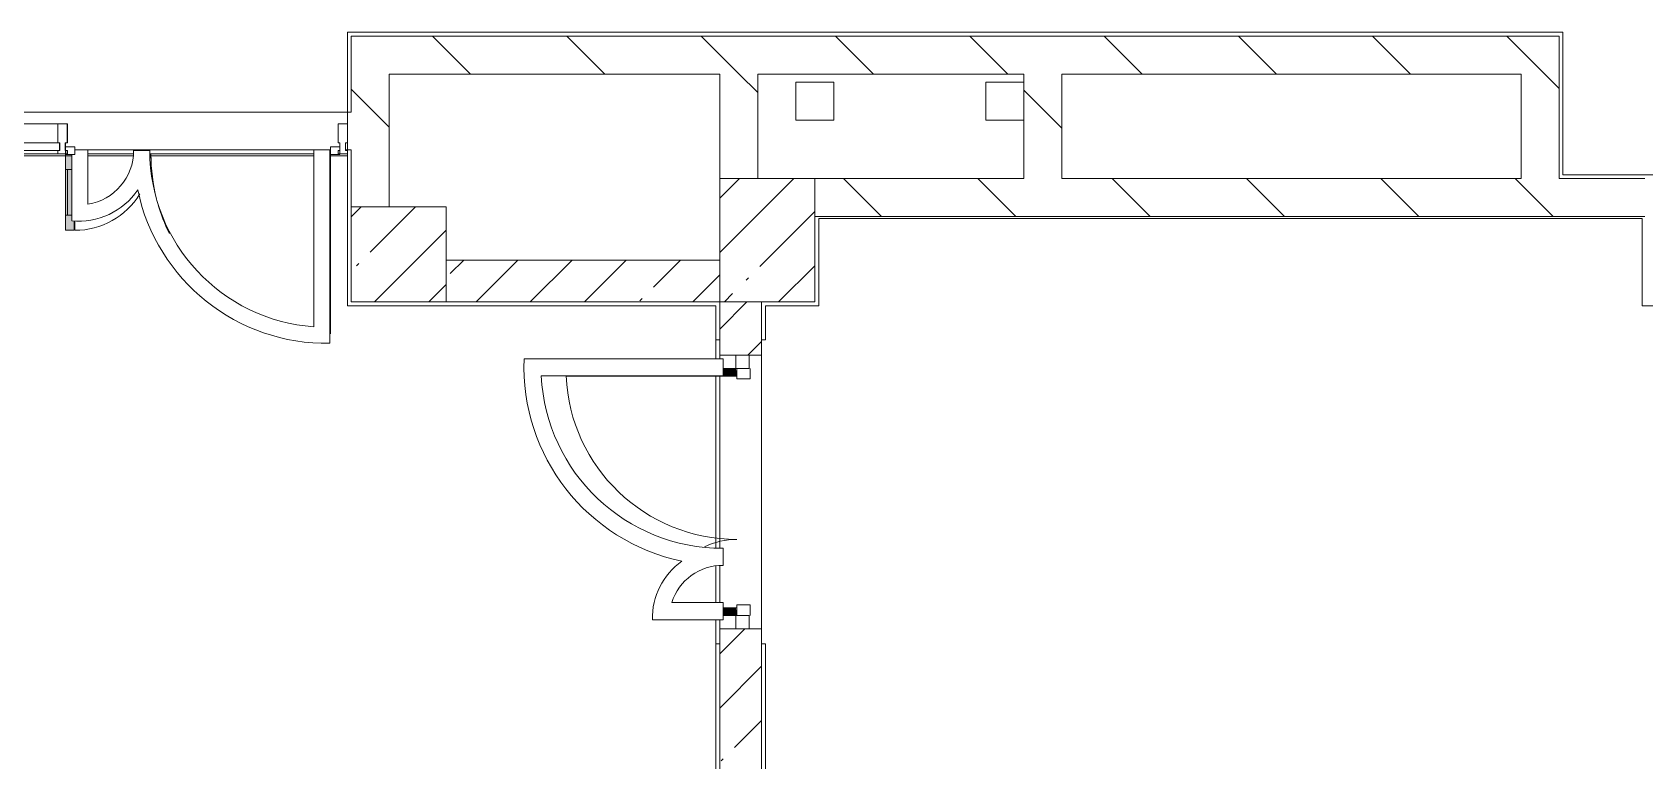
# Model space of a CAD drawing. Header units: millimetres. Extents: x -3902 to 188078, y -8553 to 29000.
# Drawn here: x 132928 to 141418, y 8484 to 12320 of the extents above; entities that cross this region are included whole.
import ezdxf

# ---------------------------------------------------------------- set-up
doc = ezdxf.new("R2010")
doc.units = ezdxf.units.MM
for name, color, linetype, lineweight, true_color in [('A-DETL-GENF-4', 7, 'Continuous', 5, 0xaaaaaa), ('A-DETL-GENF-5', 7, 'Continuous', 5, 0xe2e2e2), ('A-DOOR-1', 7, 'Continuous', 5, 0xaaaaaa), ('A-DOOR-2', 7, 'Continuous', 5, 0xe2e2e2), ('A-FLOR-2', 7, 'Continuous', 5, 0xaaaaaa)]:
    doc.layers.add(name, color=color, linetype=linetype, lineweight=lineweight, true_color=true_color)
for name, color, linetype, lineweight in [('A-GLAZ-CURT-2', 7, 'Continuous', 5), ('A-GLAZ-CWMG-2', 7, 'Continuous', 5), ('I-WALL-3', 7, 'Continuous', 5), ('S-COLS-4', 7, 'Continuous', 5)]:
    doc.layers.add(name, color=color, linetype=linetype, lineweight=lineweight)
pattern_1 = [(45, (61067.9, 0), (-285.1231, 285.1231), []), (45, (61353, 0), (-285.1231, 285.1231), [504.031, -100.806, 16.764, -84.042])]
pattern_2 = [(135, (61067.9, 0), (-353.5534, -353.5534), [])]

# ---------------------------------------------------------------- blocks, each defined once
blk = doc.blocks.new('BSC_Колонна _Прямоугольная - 650х500-23287315-3_10_1_птичка')
at = {"layer": 'S-COLS-4'}
h = blk.add_hatch(dxfattribs=at)
h.set_pattern_fill('FP_86', color=256, style=0, pattern_type=2)
h.set_pattern_definition([(135, (11225, -75730), (-285.1231, -285.1231), []), (135, (11225, -75444.88), (-285.1231, -285.1231), [504.031, -100.806, 16.764, -84.042])])
h.paths.add_polyline_path([(325, -217), (325, 250), (-325, 250), (-325, -250), (325, -250)])
for p, q in [((325, 250), (-325, 250)), ((-325, 250), (-325, -250)), ((325, -250), (325, 250)), ((-325, -250), (325, -250))]:
    blk.add_line(p, q, dxfattribs=at)
blk = doc.blocks.new('BSC_Колонна _Прямоугольная - 500х500-V71-3_10_1_птичка')
at = {"layer": 'S-COLS-4'}
h = blk.add_hatch(dxfattribs=at)
h.set_pattern_fill('FP_87', color=256, style=0, pattern_type=2)
h.set_pattern_definition([(45, (-73790, -11150), (-285.1231, 285.1231), []), (45, (-73504.88, -11150), (-285.1231, 285.1231), [504.031, -100.806, 16.764, -84.042])])
h.paths.add_polyline_path([(-141.4, -250), (250, -250), (250, 250), (-250, 250), (-250, -250)])
for p, q in [((250, 250), (-250, 250)), ((-250, 250), (-250, -250)), ((250, -250), (250, 250)), ((-250, -250), (250, -250))]:
    blk.add_line(p, q, dxfattribs=at)
blk = doc.blocks.new('Прямоугольный импост - 50 x 70 мм-32306832-3_10_1_птичка')
at = {"layer": 'A-GLAZ-CWMG-2'}
for p, q in [((-70, 35), (0, 35)), ((-70, -35), (-70, 35)), ((0, 35), (0, -35)), ((0, -35), (-70, -35))]:
    blk.add_line(p, q, dxfattribs=at)
blk = doc.blocks.new('Дверь_Витражная_остекление_ - ДВН_ДАО_Главный вход_1200 в свету Д-22 _п_-32306833-3_10_1_птичка')
at = {"layer": 'A-DOOR-2'}
for points in [[(-610, -35), (-610, -30), (-650, -35), (-650, -103), (-611.7, -103), (-610, -87)], [(650, -87), (650, -30), (610, -35), (610, -103), (650, -103)]]:
    blk.add_hatch(color=256, dxfattribs=at).paths.add_polyline_path(points)
at = {"layer": 'A-DETL-GENF-4'}
for p, q in [((-650, 40), (-595, 40)), ((-595, 40), (-595, -30)), ((650, 40), (595, 40)), ((595, 40), (595, -30)), ((-610, -30), (-650, -30)), ((-595, -30), (-650, -30)), ((-650, -35), (-650, -103)), ((-610, -930), (-610, -30)), ((595, -30), (650, -30)), ((610, -30), (610, -103)), ((650, -30), (610, -30)), ((650, -103), (650, -35))]:
    blk.add_line(p, q, dxfattribs=at)
at = {"layer": 'A-DOOR-1'}
for p, q in [((-650, -103), (-650, -35)), ((650, -103), (650, -35))]:
    blk.add_line(p, q, dxfattribs=at)
for centre, radius, start, end in [((-650, -30), 900, 272.47677, 0), ((650, -30), 400, 180, 205.34539)]:
    blk.add_arc(centre, radius, start, end, dxfattribs=at)
blk = doc.blocks.new('Прямоугольный импост - 50 x 70 мм-32306835-3_10_1_птичка')
at = {"layer": 'A-GLAZ-CWMG-2'}
for p, q in [((0, 35), (-70, 35)), ((-70, 35), (-70, -35)), ((0, -35), (0, 35)), ((-70, -35), (0, -35))]:
    blk.add_line(p, q, dxfattribs=at)
blk = doc.blocks.new('Дверь_Витражная_остекление_ - В-18-32468702-3_10_1_птичка')
at = {"layer": 'A-DETL-GENF-5'}
blk.add_hatch(color=256, dxfattribs=at).paths.add_polyline_path([(689.5, 420), (677.5, 420), (677.5, 369.7), (689.5, 369.5), (689.5, 20), (722.5, 20), (722.5, 420)])
at = {"layer": 'A-DETL-GENF-4'}
for p, q in [((-672.5, 965), (-672.5, 20)), ((-672.5, 965), (-672.5, 20)), ((722.5, 420), (677.5, 420)), ((677.5, 420), (677.5, 369.7)), ((722.5, 420), (677.5, 420)), ((677.5, 420), (677.5, 369.7)), ((722.5, 340), (689.5, 340)), ((712.5, 340), (712.5, 100)), ((722.5, 420), (722.5, 20)), ((722.5, 20), (722.5, 420)), ((722.5, 100), (689.5, 100))]:
    blk.add_line(p, q, dxfattribs=at)
at = {"layer": 'A-DOOR-1'}
for p, q in [((-672.5, 965), (-672.5, 20)), ((672.5, 420), (672.5, 369.8)), ((-672.5, 20), (-722.5, 20)), ((-722.5, 20), (-722.5, -20)), ((-672.5, -20), (-672.5, 20)), ((722.5, 20), (672.5, 20)), ((672.5, 20), (672.5, -20)), ((722.5, -20), (722.5, 20)), ((-722.5, -20), (-672.5, -20)), ((672.5, -20), (722.5, -20))]:
    blk.add_line(p, q, dxfattribs=at)
for centre, radius, start, end in [((-672.5, 20), 945, 15.85424, 26.17307), ((672.5, 20), 400, 90, 148.53811), ((-672.5, 20), 945, 360, 14.43128), ((672.5, 20), 400, 177.03782, 180)]:
    blk.add_arc(centre, radius, start, end, dxfattribs=at)
blk = doc.blocks.new('Системная панель - Стекло - 40мм-V181-3_10_1_птичка')
at = {"layer": 'A-GLAZ-CURT-2'}
for p, q in [((567, 0), (-567, 0)), ((-567, 0), (-567, -40)), ((567, -40), (567, 0)), ((-567, -40), (567, -40))]:
    blk.add_line(p, q, dxfattribs=at)
blk = doc.blocks.new('Прямоугольный импост - Импост структурный с накладкой - 160мм Темный-33326239-3_10_1_птичка')
at = {"layer": 'A-GLAZ-CWMG-2'}
for p, q in [((-25, 40), (-25, 140)), ((-25, 140), (25, 140)), ((25, 140), (25, 40)), ((-15, 40), (-25, 40)), ((-25, -17), (-25, 0)), ((-25, 0), (-15, 0)), ((-15, 0), (-15, 40)), ((15, 40), (15, 0)), ((25, 40), (15, 40)), ((15, 0), (25, 0)), ((25, 0), (25, -17)), ((25, -17), (-25, -17))]:
    blk.add_line(p, q, dxfattribs=at)
blk = doc.blocks.new('Прямоугольный импост - Импост структурный с накладкой - 160мм Темный-33326242-3_10_1_птичка')
at = {"layer": 'A-GLAZ-CWMG-2'}
for p, q in [((0, 140), (-50, 140)), ((-50, 140), (-50, 40)), ((0, 40), (0, 140)), ((-50, 40), (-40, 40)), ((-40, 0), (-50, 0)), ((-50, 0), (-50, -17)), ((-40, 40), (-40, 0)), ((-10, 0), (-10, 40)), ((-10, 40), (0, 40)), ((0, 0), (-10, 0)), ((0, -17), (0, 0)), ((-50, -17), (0, -17))]:
    blk.add_line(p, q, dxfattribs=at)
blk = doc.blocks.new('Прямоугольный импост - Импост структурный с накладкой - 160мм Темный-32468813-3_10_1_птичка')
at = {"layer": 'A-GLAZ-CWMG-2'}
for p, q in [((70880, 11837), (71994, 11837)), ((70880, 11680), (71994, 11680))]:
    blk.add_line(p, q, dxfattribs=at)
blk = doc.blocks.new('Прямоугольный импост - Импост структурный с накладкой - 160мм Темный-33326241-3_10_1_птичка')
at = {"layer": 'A-GLAZ-CWMG-2'}
for p, q in [((-25, 40), (-25, 140)), ((-25, 140), (25, 140)), ((25, 140), (25, 40)), ((-15, 40), (-25, 40)), ((-25, -17), (-25, 0)), ((-25, 0), (-15, 0)), ((-15, 0), (-15, 40)), ((15, 40), (15, 0)), ((25, 40), (15, 40)), ((15, 0), (25, 0)), ((25, 0), (25, -17)), ((25, -17), (-25, -17))]:
    blk.add_line(p, q, dxfattribs=at)

msp = doc.modelspace()

# ---------------------------------------------------------------- hatches: boundary and pattern name
at = {"layer": 'I-WALL-3'}
h = msp.add_hatch(dxfattribs=at)
h.set_pattern_fill('FP_63', color=256, style=0, pattern_type=2)
h.set_pattern_definition(pattern_2)
h.paths.add_polyline_path([(140309.7, 12100), (140767.9, 12100), (140767.9, 12300), (134607.9, 12300), (134607.9, 12100), (138445.3, 12100)])
h = msp.add_hatch(dxfattribs=at)
h.set_pattern_fill('FP_63', color=256, style=0, pattern_type=2)
h.set_pattern_definition(pattern_2)
h.paths.add_polyline_path([(140967.9, 11550), (140967.9, 12300), (140767.9, 12300), (140767.9, 11550)])
h = msp.add_hatch(dxfattribs=at)
h.set_pattern_fill('FP_63', color=256, style=0, pattern_type=2)
h.set_pattern_definition(pattern_2)
h.paths.add_polyline_path([(134607.9, 11400), (134807.9, 11400), (134807.9, 12100), (134607.9, 12100), (134607.9, 11700)])
h = msp.add_hatch(dxfattribs=at)
h.set_pattern_fill('FP_63', color=256, style=0, pattern_type=2)
h.set_pattern_definition(pattern_2)
h.paths.add_polyline_path([(136547.9, 11550), (136747.9, 11550), (136747.9, 12100), (136547.9, 12100)])
h = msp.add_hatch(dxfattribs=at)
h.set_pattern_fill('FP_63', color=256, style=0, pattern_type=2)
h.set_pattern_definition(pattern_2)
h.paths.add_polyline_path([(138348.4, 11550), (138348.4, 12100), (138148.4, 12100), (138148.4, 11550)])
h = msp.add_hatch(dxfattribs=at)
h.set_pattern_fill('FP_63', color=256, style=0, pattern_type=2)
h.set_pattern_definition(pattern_2)
h.paths.add_polyline_path([(129717.9, 11700), (129821.9, 11700), (129821.9, 11900), (129717.9, 11900), (129717.9, 11799.5)])
h.paths.add_polyline_path([(131301.9, 11700), (131377.9, 11700), (131377.9, 11900), (131301.9, 11900), (131301.9, 11799.5)])
h.paths.add_polyline_path([(131897.9, 11700), (131897.9, 11900), (131877.9, 11900), (131877.9, 11700)])
h.paths.add_polyline_path([(134607.9, 11700), (134607.9, 11900), (134587.9, 11900), (134587.9, 11700)])
h = msp.add_hatch(dxfattribs=at)
h.set_pattern_fill('FP_63', color=256, style=0, pattern_type=2)
h.set_pattern_definition(pattern_2)
h.paths.add_polyline_path([(141417.9, 11350), (141417.9, 11550), (137047.9, 11550), (137047.9, 11350), (140309.7, 11350)])
h = msp.add_hatch(dxfattribs=at)
h.set_pattern_fill('FP_60', color=256, style=0, pattern_type=2)
h.set_pattern_definition(pattern_1)
h.paths.add_polyline_path([(136547.9, 10900), (136547.9, 11120), (135107.9, 11120), (135107.9, 10900)])
h = msp.add_hatch(dxfattribs=at)
h.set_pattern_fill('FP_60', color=256, style=0, pattern_type=2)
h.set_pattern_definition(pattern_1)
h.paths.add_polyline_path([(136580.9, 7900), (136767.9, 7900), (136767.9, 9179), (136547.9, 9179), (136547.9, 7900)])
h.paths.add_polyline_path([(136547.9, 10619), (136767.9, 10619), (136767.9, 10900), (136547.9, 10900)])

# ---------------------------------------------------------------- linework, layer by layer
at = {"layer": 'A-FLOR-2'}
for p, q in [((134587.9, 11900), (134587.9, 12320)), ((134587.9, 12320), (140986.9, 12320)), ((140986.9, 12320), (140986.9, 11570)), ((136948.4, 12057), (137148.4, 12057)), ((136948.4, 11857), (136948.4, 12057)), ((137148.4, 12057), (137148.4, 11857)), ((137948.4, 12057), (138148.4, 12057)), ((137948.4, 11857), (137948.4, 12057)), ((137148.4, 11857), (136948.4, 11857)), ((138148.4, 11857), (137948.4, 11857)), ((131897.9, 11669), (133135.9, 11669)), ((133135.9, 11677), (133135.9, 11327.5)), ((133220.6, 11700), (133152.9, 11700)), ((133220.6, 11413.8), (133220.6, 11700)), ((133460.1, 11680), (133220.6, 11680)), ((133220.6, 11669), (133459, 11669)), ((133546.6, 11697.2), (133461.9, 11697.2)), ((134410.2, 11680), (133547.5, 11680)), ((133548.2, 11669), (134410.2, 11669)), ((134494.9, 11700), (134410.2, 11700)), ((134410.2, 11700), (134410.2, 10768.9)), ((134494.9, 10681.9), (134494.9, 11700)), ((134494.9, 11669), (134587.9, 11669)), ((134587.9, 10880), (134587.9, 11680)), ((134587.9, 11669), (134587.9, 11680)), ((140986.9, 11570), (144618.4, 11570)), ((141403.9, 11340), (137068.9, 11340)), ((137068.9, 11340), (137068.9, 10880)), ((141403.9, 10879), (141403.9, 11340)), ((136527.9, 10880), (134587.9, 10880)), ((136527.9, 10880), (136527.9, 10600.7)), ((137068.9, 10880), (136788.9, 10880)), ((136788.9, 10880), (136788.9, 10700)), ((145527.9, 10879), (141403.9, 10879)), ((136547.9, 10700), (136527.9, 10700)), ((136788.9, 10700), (136767.9, 10700)), ((136564.9, 10600.7), (135517.8, 10600.7)), ((136564.9, 10510.7), (136564.9, 10600.7)), ((135608, 10510.7), (136564.9, 10510.7)), ((136527.9, 9604.5), (136527.9, 10510.7)), ((136564.9, 9512.6), (136564.9, 9602.6)), ((136527.9, 9316.6), (136527.9, 9509.1)), ((136564.9, 9316.6), (136295.5, 9316.6)), ((136564.9, 9226.6), (136564.9, 9316.6)), ((136193, 9226.6), (136564.9, 9226.6)), ((136527.9, 9226.6), (136527.9, 8300)), ((136527.9, 9100), (136547.9, 9100)), ((136767.9, 9100), (136788.9, 9100)), ((136788.9, 9100), (136788.9, 4070))]:
    msp.add_line(p, q, dxfattribs=at)
for centre, radius, start, end in [((133174.8, 11697.2), 287, 279.17366, 0), ((134477.3, 11697.2), 930.7, 180, 265.86869), ((133174.8, 11697.2), 371.7, 263.98747, 326.07537), ((134477.3, 11697.2), 1015.4, 191.7891, 270.99569), ((136561.9, 10557.6), 1045, 177.63591, 258.21594), ((136561.9, 10557.6), 955, 182.81459, 270.17999), ((136561.9, 9233.6), 369, 125.33508, 181.08444), ((136561.9, 9233.6), 279, 89.3839, 162.68951)]:
    msp.add_arc(centre, radius, start, end, dxfattribs=at)
at = {"layer": 'I-WALL-3'}
for p, q in [((140967.9, 12300), (134607.9, 12300)), ((134607.9, 12300), (134607.9, 11900)), ((140967.9, 11550), (140967.9, 12300)), ((134807.9, 12100), (136547.9, 12100)), ((134807.9, 11400), (134807.9, 12100)), ((136547.9, 12100), (136547.9, 11550)), ((136747.9, 11550), (136747.9, 12100)), ((136747.9, 12100), (138148.4, 12100)), ((138148.4, 12100), (138148.4, 11550)), ((138348.4, 12100), (140767.9, 12100)), ((138348.4, 11550), (138348.4, 12100)), ((140767.9, 12100), (140767.9, 11550)), ((131877.9, 11900), (134607.9, 11900)), ((134587.9, 11900), (134587.9, 11700)), ((134410.2, 11700), (133220.6, 11700)), ((134577.9, 11700), (134607.9, 11700)), ((134607.9, 11700), (134607.9, 11400)), ((138148.4, 11550), (137047.9, 11550)), ((140767.9, 11550), (138348.4, 11550)), ((141417.9, 11550), (140967.9, 11550)), ((137047.9, 11350), (141417.9, 11350)), ((136547.9, 11120), (135107.9, 11120)), ((135107.9, 10900), (136547.9, 10900)), ((136547.9, 10900), (136547.9, 10600.7)), ((136767.9, 10900), (136767.9, 7900)), ((136547.9, 10619), (136767.9, 10619)), ((136547.9, 9603.5), (136547.9, 10510.7)), ((136547.9, 9316.6), (136547.9, 9511)), ((136547.9, 9226.6), (136547.9, 8280)), ((136767.9, 9179), (136547.9, 9179))]:
    msp.add_line(p, q, dxfattribs=at)

# ---------------------------------------------------------------- block references
at = {"layer": 'A-DOOR-1'}
for name, p, rotation in [('Дверь_Витражная_остекление_ - В-18-32468702-3_10_1_птичка', (133825.4, 11697), 180), ('Дверь_Витражная_остекление_ - ДВН_ДАО_Главный вход_1200 в свету Д-22 _п_-32306833-3_10_1_птичка', (136667.9, 9899), 269.9999999999994)]:
    msp.add_blockref(name, p, dxfattribs=dict(at, rotation=rotation))
at = {"layer": 'A-GLAZ-CURT-2', "rotation": 180}
msp.add_blockref('Системная панель - Стекло - 40мм-V181-3_10_1_птичка', (132504.9, 11697), dxfattribs=at)
at = {"layer": 'A-GLAZ-CWMG-2'}
for name, p in [('Прямоугольный импост - Импост структурный с накладкой - 160мм Темный-32468813-3_10_1_птичка', (61067.9, 0)), ('Прямоугольный импост - Импост структурный с накладкой - 160мм Темный-33326242-3_10_1_птичка', (134587.9, 11697))]:
    msp.add_blockref(name, p, dxfattribs=at)
at = {"layer": 'A-GLAZ-CWMG-2', "extrusion": (0, 0, -1)}
for name, p in [('Прямоугольный импост - Импост структурный с накладкой - 160мм Темный-33326239-3_10_1_птичка', (-133086.9, 11697)), ('Прямоугольный импост - Импост структурный с накладкой - 160мм Темный-33326241-3_10_1_птичка', (-133087.9, 11697))]:
    msp.add_blockref(name, p, dxfattribs=at)
at = {"layer": 'A-GLAZ-CWMG-2', "rotation": 89.99999999999942}
msp.add_blockref('Прямоугольный импост - 50 x 70 мм-32306835-3_10_1_птичка', (136667.9, 10619), dxfattribs=at)
at = {"layer": 'A-GLAZ-CWMG-2', "extrusion": (0, 0, -1), "rotation": 270.0000000000006}
msp.add_blockref('Прямоугольный импост - 50 x 70 мм-32306832-3_10_1_птичка', (-136667.9, 9179), dxfattribs=at)
at = {"layer": 'S-COLS-4', "rotation": 270.0000000000007}
msp.add_blockref('BSC_Колонна _Прямоугольная - 650х500-23287315-3_10_1_птичка', (136797.9, 11225), dxfattribs=at)
at = {"layer": 'S-COLS-4'}
msp.add_blockref('BSC_Колонна _Прямоугольная - 500х500-V71-3_10_1_птичка', (134857.9, 11150), dxfattribs=at)

doc.saveas('drawing.dxf')
